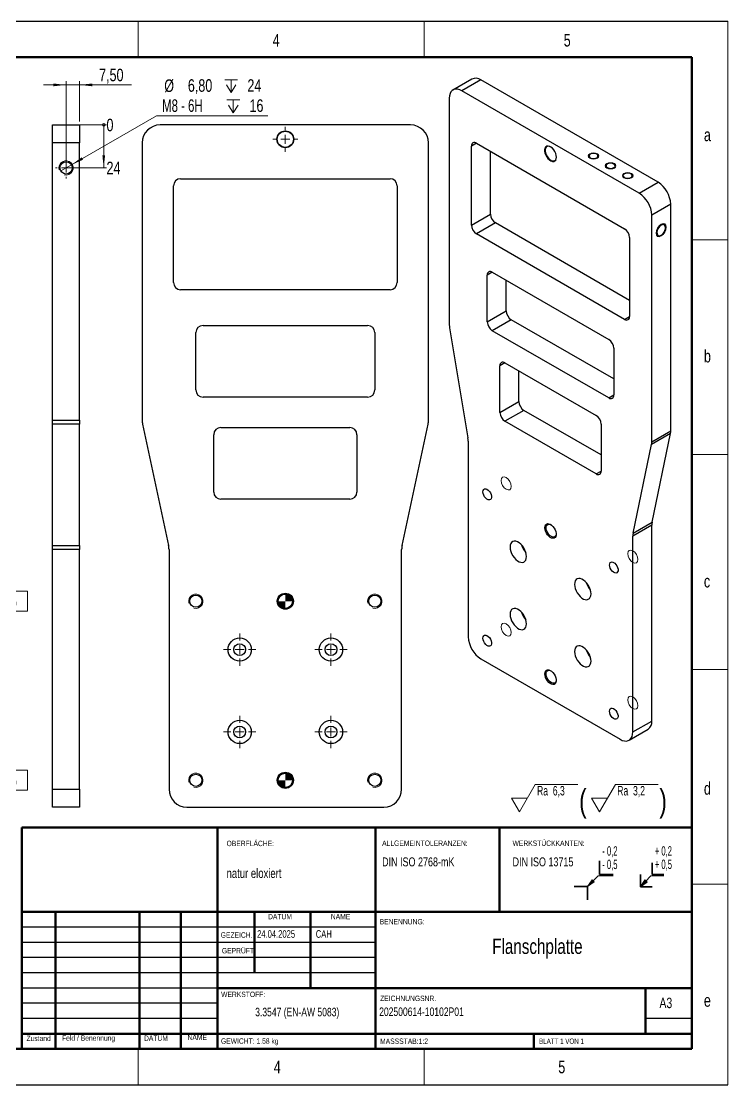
# Model space of a CAD drawing. Header units: millimetres. Extents: x 0 to 420, y 0 to 297.
# Drawn here: x 222.6 to 420, y 0 to 297 of the extents above; entities that cross this region are included whole.
import ezdxf

# ---------------------------------------------------------------- set-up
doc = ezdxf.new("R2010")
doc.units = ezdxf.units.MM
doc.header["$PDSIZE"] = -1
doc.styles.add('SLDTEXTSTYLE0', font='TXT', dxfattribs={"width": 0.605})
doc.styles.add('SLDTEXTSTYLE1', font='TXT', dxfattribs={"width": 0.678571})
doc.styles.add('SLDTEXTSTYLE2', font='TXT', dxfattribs={"width": 0.75})
doc.styles.add('SLDTEXTSTYLE3', font='TXT', dxfattribs={"width": 0.692308})
doc.dimstyles.new('SLDDIMSTYLE0', dxfattribs={"dimtxt": 3.5, "dimasz": 0.254, "dimexe": 0, "dimexo": 0.0625, "dimgap": 0.875, "dimtad": 0, "dimtih": 1, "dimtoh": 1, "dimdec": 0, "dimlfac": 2, "dimrnd": 1e-09, "dimdsep": 46, "dimtxsty": 'SLDTEXTSTYLE2', "dimblk1": 'ORIGIN', "dimblk2": 'ORIGIN', "dimsah": 1, "dimcen": 0.09, "dimadec": 0, "dimazin": 2, "dimtfac": 1, "dimtdec": 3, "dimtofl": 0, "dimtmove": 0, "dimatfit": 3, "dimldrblk": 'ORIGIN', "dimfxl": 1, "dimfrac": 2, "dimtolj": 1, "dimtzin": 12, "dimarcsym": 0})
doc.dimstyles.new('SLDDIMSTYLE1', dxfattribs={"dimtxt": 3.5, "dimasz": 3.556, "dimexe": 0, "dimexo": 0.0625, "dimgap": 0.875, "dimtad": 0, "dimtih": 1, "dimtoh": 1, "dimlfac": 2, "dimrnd": 1e-09, "dimzin": 12, "dimdsep": 46, "dimtxsty": 'SLDTEXTSTYLE2', "dimsah": 1, "dimcen": 0.09, "dimadec": 0, "dimazin": 3, "dimtfac": 1, "dimtdec": 3, "dimtofl": 0, "dimtmove": 0, "dimatfit": 3, "dimfxl": 1, "dimfrac": 2, "dimtolj": 1, "dimtzin": 12, "dimarcsym": 0})
doc.dimstyles.new('SLDDIMSTYLE2', dxfattribs={"dimtxt": 3.5, "dimasz": 3.556, "dimexe": 0, "dimexo": 0.0625, "dimgap": -0.875, "dimtad": 0, "dimtih": 1, "dimtoh": 1, "dimlfac": 2, "dimrnd": 1e-09, "dimzin": 12, "dimdsep": 46, "dimtxsty": 'SLDTEXTSTYLE2', "dimsah": 1, "dimcen": 0.09, "dimadec": 0, "dimazin": 3, "dimtfac": 1, "dimtdec": 3, "dimtofl": 0, "dimtmove": 0, "dimatfit": 3, "dimfxl": 1, "dimfrac": 2, "dimtolj": 1, "dimarcsym": 0})
doc.dimstyles.new('SLDDIMSTYLE3', dxfattribs={"dimtxt": 3.5, "dimasz": 3.556, "dimexe": 0, "dimexo": 0.0625, "dimgap": 0.875, "dimtad": 0, "dimtih": 1, "dimtoh": 1, "dimlfac": 2, "dimrnd": 1e-09, "dimzin": 4, "dimdsep": 46, "dimtxsty": 'SLDTEXTSTYLE2', "dimblk1": 'NONE', "dimsah": 1, "dimcen": 0, "dimadec": 0, "dimazin": 1, "dimtfac": 1, "dimtdec": 3, "dimtmove": 0, "dimatfit": 3, "dimldrblk": 'NONE', "dimfxl": 1, "dimfrac": 2, "dimtolj": 1, "dimtzin": 12, "dimarcsym": 0})
doc.dimstyles.new('SLDDIMSTYLE7', dxfattribs={"dimtxt": 3.5, "dimasz": 3.556, "dimexe": 0, "dimexo": 0.0625, "dimgap": 0.875, "dimtad": 1, "dimlfac": 2, "dimrnd": 1e-09, "dimzin": 12, "dimdsep": 46, "dimtxsty": 'SLDTEXTSTYLE2', "dimsah": 1, "dimcen": 0.09, "dimadec": 0, "dimazin": 3, "dimtfac": 1, "dimtdec": 3, "dimtmove": 0, "dimatfit": 0, "dimfxl": 1, "dimfrac": 2, "dimtolj": 1, "dimtzin": 12, "dimarcsym": 0})

# ---------------------------------------------------------------- blocks, each defined once
blk = doc.blocks.new('SW_NOTE_0')
at = {"color": 0, "linetype": 'Continuous', "lineweight": 0, "insert": (0, 4.51), "char_height": 3.5, "attachment_point": 1, "style": 'SLDTEXTSTYLE0'}
blk.add_mtext('+ 0,5', dxfattribs=at)
blk = doc.blocks.new('SW_NOTE_0_1')
at = {"color": 0, "linetype": 'Continuous', "lineweight": 0, "insert": (0, 4.51), "char_height": 3.5, "attachment_point": 1, "style": 'SLDTEXTSTYLE0'}
blk.add_mtext('+ 0,2', dxfattribs=at)
blk = doc.blocks.new('SW_NOTE_0_2')
at = {"color": 0, "linetype": 'Continuous', "lineweight": 0, "insert": (0, 4.51), "char_height": 3.5, "attachment_point": 1, "style": 'SLDTEXTSTYLE0'}
blk.add_mtext('- 0,2', dxfattribs=at)
blk = doc.blocks.new('SW_NOTE_0_3')
at = {"color": 0, "linetype": 'Continuous', "lineweight": 0, "insert": (0, 4.51), "char_height": 3.5, "attachment_point": 1, "style": 'SLDTEXTSTYLE0'}
blk.add_mtext('- 0,5', dxfattribs=at)
blk = doc.blocks.new('Block3')
at = {"linetype": 'Continuous'}
for points in [[(735.45, 277.8), (737.92, 279.57), (737.22, 280.27)], [(755.16, 277.71), (757.62, 279.47), (756.78, 280.26)]]:
    blk.add_hatch(color=7, dxfattribs=at).paths.add_polyline_path(points, flags=0)
at = {"color": 7, "linetype": 'Continuous', "lineweight": 35}
for p, q in [((739.95, 287.3), (739.95, 282.3)), ((759.52, 286.66), (759.52, 282.3)), ((739.95, 282.3), (744.95, 282.3)), ((755.16, 277.71), (755.16, 282.3)), ((759.52, 282.3), (763.89, 282.3)), ((730.45, 277.8), (735.45, 277.8)), ((735.45, 277.8), (735.45, 272.8)), ((759.52, 277.71), (755.16, 277.71))]:
    blk.add_line(p, q, dxfattribs=at)
at = {"color": 7, "linetype": 'Continuous', "lineweight": 18}
for p, q in [((735.45, 277.8), (739.45, 281.8)), ((739.45, 281.8), (744.95, 281.8)), ((755.16, 277.71), (759.02, 281.8)), ((759.02, 281.8), (763.89, 281.8)), ((735.45, 277.8), (737.22, 280.27)), ((735.45, 277.8), (737.92, 279.57)), ((737.22, 280.27), (737.92, 279.57)), ((755.16, 277.71), (756.78, 280.26)), ((755.16, 277.71), (757.62, 279.47)), ((756.78, 280.26), (757.62, 279.47))]:
    blk.add_line(p, q, dxfattribs=at)
at = {"color": 7, "linetype": 'Continuous', "lineweight": 0}
for p in [(737.57, 279.92), (757.2, 279.87)]:
    blk.add_point(p, dxfattribs=at)
for name, p in [('SW_NOTE_0_2', (740.95, 288.28)), ('SW_NOTE_0_1', (760.52, 288.3)), ('SW_NOTE_0_3', (740.95, 283.28)), ('SW_NOTE_0', (760.52, 283.3))]:
    blk.add_blockref(name, p, dxfattribs=at)
blk = doc.blocks.new('SW_NOTE_0_4')
at = {"color": 0, "linetype": 'Continuous', "lineweight": 0}
for p, q in [((-4.95, -3.78), (-0.49, 3.78)), ((-0.49, 3.78), (11.39, 3.78)), ((17.46, -3.78), (21.92, 3.78)), ((21.92, 3.78), (33.8, 3.78)), ((-4.95, -3.78), (-7.18, 0)), ((-2.72, 0), (-7.18, 0)), ((17.46, -3.78), (15.23, 0)), ((19.69, 0), (15.23, 0))]:
    blk.add_line(p, q, dxfattribs=at)
at = {"color": 0, "linetype": 'Continuous', "lineweight": 0, "attachment_point": 1}
for s, insert, char_height, style in [('Ra  6,3', (0, 3.41), 2.646, 'SLDTEXTSTYLE1'), ('Ra  3,2', (22.41, 3.41), 2.646, 'SLDTEXTSTYLE1'), ('(', (11.75, 2.54), 6.35, 'SLDTEXTSTYLE2'), (')', (34.15, 2.54), 6.35, 'SLDTEXTSTYLE2')]:
    blk.add_mtext(s, dxfattribs=dict(at, insert=insert, char_height=char_height, style=style))
blk = doc.blocks.new('SW_NOTE_0_5')
at = {"color": 0, "linetype": 'Continuous', "lineweight": 0, "attachment_point": 1, "style": 'SLDTEXTSTYLE2'}
for s, insert, char_height in [('ALLGEMEINTOLERANZEN:', (0, 1.93), 1.5), ('DIN ISO 2768-mK', (0, -2.78), 2.5)]:
    blk.add_mtext(s, dxfattribs=dict(at, insert=insert, char_height=char_height))
blk = doc.blocks.new('SW_NOTE_0_6')
at = {"color": 0, "linetype": 'Continuous', "lineweight": 0, "attachment_point": 1, "style": 'SLDTEXTSTYLE2'}
for s, insert, char_height in [('WERKSTÜCKKANTEN:', (0, 1.93), 1.5), ('DIN ISO 13715', (0, -2.78), 2.5)]:
    blk.add_mtext(s, dxfattribs=dict(at, insert=insert, char_height=char_height))
blk = doc.blocks.new('_D_2')
at = {"color": 7, "linetype": 'Continuous', "lineweight": 0}
for p, q in [((213.35, 262.43), (213.35, 135.04)), ((214.47, 132.26), (214.47, 137.82)), ((214.47, 137.82), (224.36, 137.82)), ((224.36, 137.82), (224.36, 132.26)), ((183.56, 135.04), (214.11, 135.04)), ((224.36, 132.26), (214.47, 132.26))]:
    blk.add_line(p, q, dxfattribs=at)
at = {"color": 7, "linetype": 'Continuous', "lineweight": 18}
blk.add_solid([(213.35, 135.04), (213.73, 138.59), (212.97, 138.59)], dxfattribs=at)
at = {"color": 7, "linetype": 'Continuous', "lineweight": 18, "insert": (215.53, 136.77), "char_height": 3.5, "attachment_point": 1, "style": 'SLDTEXTSTYLE2'}
blk.add_mtext('266', dxfattribs=at)
blk = doc.blocks.new('_D_5')
at = {"color": 7, "linetype": 'Continuous', "lineweight": 0}
for p, q in [((213.35, 98.54), (213.35, 85.04)), ((214.47, 82.26), (214.47, 87.82)), ((214.47, 87.82), (224.36, 87.82)), ((224.36, 87.82), (224.36, 82.26)), ((183.56, 85.04), (214.11, 85.04)), ((224.36, 82.26), (214.47, 82.26))]:
    blk.add_line(p, q, dxfattribs=at)
at = {"color": 7, "linetype": 'Continuous', "lineweight": 18}
blk.add_solid([(213.35, 85.04), (213.73, 88.59), (212.97, 88.59)], dxfattribs=at)
at = {"color": 7, "linetype": 'Continuous', "lineweight": 18, "insert": (215.53, 86.77), "char_height": 3.5, "attachment_point": 1, "style": 'SLDTEXTSTYLE2'}
blk.add_mtext('366', dxfattribs=at)
blk = doc.blocks.new('_Origin')
at = {"color": 0, "linetype": 'ByBlock', "lineweight": -2}
blk.add_line((0, 0), (-1, 0), dxfattribs=at)
blk.add_circle((0, 0), 0.5, dxfattribs=at)
blk = doc.blocks.new('_D_30')
at = {"color": 7, "linetype": 'Continuous', "lineweight": 0}
blk.add_line((237.36, 268.04), (246.4, 268.04), dxfattribs=at)
at = {"color": 7, "linetype": 'Continuous', "lineweight": 18, "xscale": 0.762, "yscale": 0.762}
blk.add_blockref('_Origin', (245.63, 268.04), dxfattribs=at)
at = {"color": 7, "linetype": 'Continuous', "lineweight": 18, "insert": (246.4, 269.77), "char_height": 3.5, "attachment_point": 1, "style": 'SLDTEXTSTYLE2'}
blk.add_mtext('0', dxfattribs=at)
blk = doc.blocks.new('_D_31')
at = {"color": 7, "linetype": 'Continuous', "lineweight": 0}
for p, q in [((245.63, 268.04), (245.63, 256.04)), ((236.11, 256.04), (246.4, 256.04))]:
    blk.add_line(p, q, dxfattribs=at)
at = {"color": 7, "linetype": 'Continuous', "lineweight": 18}
blk.add_solid([(245.63, 256.04), (246.01, 259.59), (245.25, 259.59)], dxfattribs=at)
at = {"color": 7, "linetype": 'Continuous', "lineweight": 18, "insert": (246.4, 257.77), "char_height": 3.5, "attachment_point": 1, "style": 'SLDTEXTSTYLE2'}
blk.add_mtext('24', dxfattribs=at)
blk = doc.blocks.new('_D_32')
at = {"color": 7, "linetype": 'Continuous', "lineweight": 0}
for p, q in [((235.11, 279.23), (228.76, 279.23)), ((235.11, 257.04), (235.11, 280.23)), ((235.11, 279.23), (238.86, 279.23)), ((238.86, 269.04), (238.86, 280.23)), ((238.86, 279.23), (253.38, 279.23))]:
    blk.add_line(p, q, dxfattribs=at)
at = {"color": 7, "linetype": 'Continuous', "lineweight": 18}
for points in [[(235.11, 279.23), (231.55, 279.61), (231.55, 278.84)], [(238.86, 279.23), (242.41, 278.84), (242.41, 279.61)]]:
    blk.add_solid(points, dxfattribs=at)
at = {"color": 7, "linetype": 'Continuous', "lineweight": 18, "insert": (244.33, 283.74), "char_height": 3.5, "attachment_point": 1, "style": 'SLDTEXTSTYLE2'}
blk.add_mtext('7,50', dxfattribs=at)
blk = doc.blocks.new('SW_SYMBOL_HOLE_DEPTH')
at = {"color": 0, "linetype": 'Continuous', "lineweight": 18}
for p, q in [((0, 875), (800, 875)), ((400, 875), (400, 75)), ((100, 555), (400, 75)), ((700, 555), (400, 75))]:
    blk.add_line(p, q, dxfattribs=at)
blk = doc.blocks.new('_D_33')
at = {"color": 7, "linetype": 'Continuous', "lineweight": 0}
for p, q in [((236.58, 256.89), (260.37, 270.62)), ((260.37, 270.62), (291.5, 270.62)), ((233.63, 255.19), (236.58, 256.89))]:
    blk.add_line(p, q, dxfattribs=at)
at = {"color": 7, "linetype": 'Continuous', "lineweight": 18}
blk.add_solid([(236.58, 256.89), (239.85, 258.34), (239.47, 259)], dxfattribs=at)
at = {"color": 7, "linetype": 'Continuous', "lineweight": 18, "xscale": 0.0044707031, "yscale": 0.0044707031, "zscale": 0.0044707031}
for p in [(279.45, 276.72), (280.04, 271.11)]:
    blk.add_blockref('SW_SYMBOL_HOLE_DEPTH', p, dxfattribs=at)
at = {"color": 7, "linetype": 'Continuous', "lineweight": 18, "char_height": 3.5, "attachment_point": 1}
for s, insert, style in [('%%c', (262.54, 280.75), 'SLDTEXTSTYLE2'), ('6,80', (269.13, 280.8), 'SLDTEXTSTYLE2'), ('24', (285.77, 280.8), 'SLDTEXTSTYLE2'), ('M8 - 6H', (261.96, 275.19), 'SLDTEXTSTYLE1'), ('16', (286.35, 275.19), 'SLDTEXTSTYLE2')]:
    blk.add_mtext(s, dxfattribs=dict(at, insert=insert, style=style))
blk = doc.blocks.new('_None')
blk = doc.blocks.new('SW_CENTERMARKSYMBOL_6')
at = {"color": 0, "linetype": 'Continuous', "lineweight": 18}
for p, q in [((-2.5, 0), (-2.95, 0)), ((0, 0), (-1.25, 0)), ((0, 2.5), (0, 2.95)), ((0, 0), (0, 1.25)), ((0, 0), (0, -1.25)), ((0, 0), (1.25, 0)), ((2.5, 0), (2.95, 0)), ((0, -2.5), (0, -2.95))]:
    blk.add_line(p, q, dxfattribs=at)
blk = doc.blocks.new('SW_CENTERMARKSYMBOL_7')
at = {"color": 0, "linetype": 'Continuous', "lineweight": 18}
for p, q in [((0, 2.5), (0, 4.5)), ((-2.5, 0), (-4.5, 0)), ((0, 0), (-1.25, 0)), ((0, 0), (0, 1.25)), ((0, 0), (0, -1.25)), ((0, 0), (1.25, 0)), ((2.5, 0), (4.5, 0)), ((0, -2.5), (0, -4.5))]:
    blk.add_line(p, q, dxfattribs=at)
blk = doc.blocks.new('SW_CENTERMARKSYMBOL_8')
at = {"color": 0, "linetype": 'Continuous', "lineweight": 18}
for p, q in [((0, 2.5), (0, 4.5)), ((-2.5, 0), (-4.5, 0)), ((0, 0), (-1.25, 0)), ((0, 0), (0, 1.25)), ((0, 0), (0, -1.25)), ((0, 0), (1.25, 0)), ((2.5, 0), (4.5, 0)), ((0, -2.5), (0, -4.5))]:
    blk.add_line(p, q, dxfattribs=at)
blk = doc.blocks.new('SW_CENTERMARKSYMBOL_9')
at = {"color": 0, "linetype": 'Continuous', "lineweight": 18}
for p, q in [((0, 2.5), (0, 4.5)), ((-2.5, 0), (-4.5, 0)), ((0, 0), (-1.25, 0)), ((0, 0), (0, 1.25)), ((0, 0), (0, -1.25)), ((0, 0), (1.25, 0)), ((2.5, 0), (4.5, 0)), ((0, -2.5), (0, -4.5))]:
    blk.add_line(p, q, dxfattribs=at)
blk = doc.blocks.new('SW_CENTERMARKSYMBOL_10')
at = {"color": 0, "linetype": 'Continuous', "lineweight": 18}
for p, q in [((0, 2.5), (0, 4.5)), ((-2.5, 0), (-4.5, 0)), ((0, 0), (-1.25, 0)), ((0, 0), (0, 1.25)), ((0, 0), (0, -1.25)), ((0, 0), (1.25, 0)), ((2.5, 0), (4.5, 0)), ((0, -2.5), (0, -4.5))]:
    blk.add_line(p, q, dxfattribs=at)
blk = doc.blocks.new('SW_CENTERMARKSYMBOL_11')
at = {"color": 0, "linetype": 'Continuous', "lineweight": 18}
for p, q in [((0, 2.5), (0, 3.5)), ((-2.5, 0), (-3.5, 0)), ((0, 0), (-1.25, 0)), ((0, 0), (0, 1.25)), ((0, 0), (0, -1.25)), ((0, 0), (1.25, 0)), ((2.5, 0), (3.5, 0)), ((0, -2.5), (0, -3.5))]:
    blk.add_line(p, q, dxfattribs=at)
blk = doc.blocks.new('SW_DOWELSYMBOL_0')
at = {"linetype": 'Continuous', "lineweight": 0}
h = blk.add_hatch(color=0, dxfattribs=at)
edge = h.paths.add_edge_path(flags=0)
edge.add_arc((0, 0), 2.25, 180, 270)
edge.add_line((0, -2.25), (0, 0))
edge.add_line((0, 0), (-2.25, 0))
h = blk.add_hatch(color=0, dxfattribs=at)
edge = h.paths.add_edge_path(flags=0)
edge.add_arc((0, 0), 2.25, 0, 90)
edge.add_line((0, 2.25), (0, 0))
edge.add_line((0, 0), (2.25, 0))
at = {"color": 0, "linetype": 'Continuous', "lineweight": 0}
blk.add_circle((0, 0), 2.25, dxfattribs=at)
blk = doc.blocks.new('SW_DOWELSYMBOL_1')
at = {"linetype": 'Continuous', "lineweight": 0}
h = blk.add_hatch(color=0, dxfattribs=at)
edge = h.paths.add_edge_path(flags=0)
edge.add_arc((0, 0), 2.25, 180, 270)
edge.add_line((0, -2.25), (0, 0))
edge.add_line((0, 0), (-2.25, 0))
h = blk.add_hatch(color=0, dxfattribs=at)
edge = h.paths.add_edge_path(flags=0)
edge.add_arc((0, 0), 2.25, 0, 90)
edge.add_line((0, 2.25), (0, 0))
edge.add_line((0, 0), (2.25, 0))
at = {"color": 0, "linetype": 'Continuous', "lineweight": 0}
blk.add_circle((0, 0), 2.25, dxfattribs=at)

msp = doc.modelspace()

# ---------------------------------------------------------------- linework, layer by layer
at = {"color": 7, "linetype": 'Continuous', "lineweight": 25}
for p, q in [((0.00397863, 296.99170567), (419.97522139, 296.99170567)), ((348.51483689, 280.85437564), (343.21153603, 277.79284522)), ((351.01463372, 280.60683539), (345.71133287, 277.54530497)), ((400.51210841, 252.03255148), (351.01463372, 280.60683539)), ((395.20880755, 248.97102106), (345.71133287, 277.54530497)), ((342.17579896, 275.50362119), (342.17579896, 212.24596098)), ((231.35589071, 268.03778786), (238.85589071, 268.03778786)), ((231.35589071, 263.03778786), (231.35589071, 268.03778786)), ((238.85589071, 268.03778786), (238.85589071, 263.03778786)), ((331.3665033, 268.03778786), (261.3665033, 268.03778786)), ((238.85589071, 263.03778786), (231.35589071, 263.03778786)), ((231.35589071, 185.56748963), (231.35589071, 263.03778786)), ((238.85589071, 185.56748963), (238.85589071, 263.03778786)), ((256.3665033, 263.03778786), (256.3665033, 185.56748963)), ((336.3665033, 185.56748963), (336.3665033, 263.03778786)), ((348.3629833, 240.08674404), (348.3629833, 262.13334596)), ((349.77719686, 262.95001947), (391.14294356, 239.0700822)), ((353.66628415, 243.14827446), (353.66628415, 260.70489716)), ((267.1165033, 253.03778786), (325.6165033, 253.03778786)), ((265.1165033, 224.03778786), (265.1165033, 251.03778786)), ((327.6165033, 251.03778786), (327.6165033, 224.03778786)), ((395.20880755, 248.97102106), (400.51210841, 252.03255148)), ((404.04764231, 245.90882714), (398.74434145, 242.84729672)), ((404.04764231, 182.65116693), (404.04764231, 245.90882714)), ((348.3629833, 240.08674404), (353.66628415, 243.14827446)), ((355.08049772, 240.69878472), (349.77719686, 237.6372543)), ((392.55715712, 219.06396976), (355.08049772, 240.69878472)), ((398.74434145, 179.58963651), (398.74434145, 242.84729672)), ((391.14294356, 213.75731703), (349.77719686, 237.6372543)), ((392.55715712, 236.62059246), (392.55715712, 214.57399054)), ((352.78240068, 213.03924433), (352.78240068, 226.10389732)), ((354.19661424, 226.92057083), (386.72352617, 208.14318426)), ((358.08570154, 216.10077475), (358.08570154, 224.67544853)), ((325.6165033, 222.03778786), (267.1165033, 222.03778786)), ((352.78240068, 213.03924433), (358.08570154, 216.10077475)), ((273.3665033, 212.03778786), (319.3665033, 212.03778786)), ((342.25427928, 211.34520999), (347.4006195, 180.6412069)), ((359.4999151, 213.65128502), (354.19661424, 210.5897546)), ((388.13773974, 197.11902075), (359.4999151, 213.65128502)), ((271.3665033, 194.03778786), (271.3665033, 210.03778786)), ((321.3665033, 210.03778786), (321.3665033, 194.03778786)), ((386.72352617, 191.81236802), (354.19661424, 210.5897546)), ((388.13773974, 205.69369453), (388.13773974, 192.62904154)), ((356.31793458, 187.72681091), (356.31793458, 200.7914639)), ((357.73214815, 201.60813742), (383.18799227, 186.9127914)), ((361.62123544, 190.78834133), (361.62123544, 199.36301511)), ((319.3665033, 192.03778786), (273.3665033, 192.03778786)), ((356.31793458, 187.72681091), (361.62123544, 190.78834133)), ((363.035449, 188.3388516), (357.73214815, 185.27732118)), ((384.60220583, 175.88862789), (363.035449, 188.3388516)), ((231.35589071, 185.56748963), (238.85589071, 185.56748963)), ((231.35589071, 184.51984419), (231.35589071, 185.56748963)), ((238.85589071, 184.51984419), (231.35589071, 184.51984419)), ((231.35589071, 150.55573153), (231.35589071, 184.51984419)), ((238.85589071, 185.56748963), (238.85589071, 184.51984419)), ((238.85589071, 150.55573153), (238.85589071, 184.51984419)), ((256.47749123, 184.51984419), (263.75551537, 150.55573153)), ((328.97749123, 150.55573153), (336.25551537, 184.51984419)), ((383.18799227, 170.58197517), (357.73214815, 185.27732118)), ((384.60220583, 184.46330167), (384.60220583, 171.39864868)), ((276.3665033, 165.53778786), (276.3665033, 181.53778786)), ((278.3665033, 183.53778786), (314.3665033, 183.53778786)), ((316.3665033, 181.53778786), (316.3665033, 165.53778786)), ((403.969162, 181.84102739), (398.66586114, 178.77949697)), ((398.74434145, 179.58963651), (404.04764231, 182.65116693)), ((398.82282177, 157.07886224), (403.969162, 181.84102739)), ((347.47909982, 179.74045591), (347.47909982, 125.05647423)), ((393.51952091, 154.01733182), (398.66586114, 178.77949697)), ((314.3665033, 163.53778786), (278.3665033, 163.53778786)), ((398.74434145, 156.2687227), (393.4410406, 153.20719228)), ((393.51952091, 154.01733182), (398.82282177, 157.07886224)), ((398.74434145, 101.58474101), (398.74434145, 156.2687227)), ((393.4410406, 98.52321059), (393.4410406, 153.20719228)), ((231.35589071, 150.55573153), (238.85589071, 150.55573153)), ((231.35589071, 149.50808609), (231.35589071, 150.55573153)), ((238.85589071, 149.50808609), (231.35589071, 149.50808609)), ((231.35589071, 82.53778786), (231.35589071, 149.50808609)), ((238.85589071, 150.55573153), (238.85589071, 149.50808609)), ((238.85589071, 82.53778786), (238.85589071, 149.50808609)), ((263.8665033, 149.50808609), (263.8665033, 82.53778786)), ((328.8665033, 82.53778786), (328.8665033, 149.50808609)), ((351.01463372, 118.93274989), (389.90550669, 96.48152681)), ((393.4410406, 98.52321059), (398.74434145, 101.58474101)), ((392.40530352, 96.23398656), (397.70860438, 99.29551698)), ((231.35589071, 82.53778786), (238.85589071, 82.53778786)), ((231.35589071, 77.53778786), (231.35589071, 82.53778786)), ((238.85589071, 82.53778786), (238.85589071, 77.53778786)), ((238.85589071, 77.53778786), (231.35589071, 77.53778786)), ((268.8665033, 77.53778786), (323.8665033, 77.53778786)), ((321.57522139, 44.02368005), (222.77522139, 44.02368005)), ((321.57522139, 39.77368005), (222.77522139, 39.77368005)), ((321.57522139, 35.52368005), (222.77522139, 35.52368005)), ((321.57522139, 31.27368005), (222.77522139, 31.27368005)), ((277.37522139, 27.02368005), (222.77522139, 27.02368005)), ((277.37522139, 22.77360805), (222.77522139, 22.77360805)), ((277.37522139, 18.52368005), (222.77522139, 18.52368005)), ((409.97522139, 18.52368005), (396.97522139, 18.52368005)), ((0.00397863, 0.02368005), (419.97522139, 0.02368005))]:
    msp.add_line(p, q, dxfattribs=at)
at = {"color": 7, "linetype": 'Continuous', "lineweight": 18}
for p, q in [((255.22391093, 296.99170567), (255.22391093, 286.99170567)), ((335.18573526, 296.99170567), (335.18573526, 286.99170567)), ((419.97522139, 0.02368005), (419.97522139, 296.99170567)), ((409.97522139, 235.99170567), (419.97522139, 235.99170567)), ((409.97522139, 175.99170567), (419.97522139, 175.99170567)), ((409.97522139, 115.99170567), (419.97522139, 115.99170567)), ((409.97522139, 55.99170567), (419.97522139, 55.99170567)), ((255.22391093, 10.02368005), (255.22391093, 0.02368005)), ((335.18573526, 10.02368005), (335.18573526, 0.02368005))]:
    msp.add_line(p, q, dxfattribs=at)
at = {"color": 7, "linetype": 'Continuous', "lineweight": 50}
for p, q in [((25.00397863, 286.99170567), (409.97522139, 286.99170567)), ((409.97522139, 10.02368005), (409.97522139, 286.99170567)), ((222.77522139, 71.89799877), (409.97522139, 71.89799877)), ((222.77522139, 71.89799877), (222.77522139, 10.02368005)), ((277.37522139, 10.02368005), (277.37522139, 71.89799877)), ((321.57522139, 71.89799877), (321.57522139, 10.02368005)), ((356.1667788, 71.89799877), (356.1667788, 48.27368005)), ((409.97522139, 71.89799877), (409.97522139, 10.02368005)), ((409.97522139, 48.27368005), (222.77522139, 48.27368005)), ((232.17669825, 48.27368005), (232.17669825, 10.02368005)), ((255.66793338, 48.27368005), (255.66793338, 10.02368005)), ((267.17414756, 48.27368005), (267.17414756, 10.02368005)), ((287.77522139, 31.27368005), (287.77522139, 48.27368005)), ((303.37522139, 48.27368005), (303.37522139, 27.02368005)), ((277.37522139, 27.02368005), (409.97522139, 27.02368005)), ((396.97522139, 14.27368005), (396.97522139, 27.02368005)), ((222.77522139, 14.27368005), (409.97522139, 14.27368005)), ((365.77522139, 10.02368005), (365.77522139, 14.27368005)), ((25.00397863, 10.02368005), (409.97522139, 10.02368005))]:
    msp.add_line(p, q, dxfattribs=at)
at = {"color": 8, "linetype": 'Continuous', "lineweight": 25}
for p, q in [((349.77742673, 262.94988677), (348.3629833, 262.13334596)), ((354.19684411, 226.92043813), (352.78240068, 226.10389732)), ((391.14294356, 213.75731703), (392.5571571, 214.57372513)), ((357.73237801, 201.60800472), (356.31793458, 200.7914639)), ((386.72352617, 191.81236802), (388.13773972, 192.62877613)), ((383.18799227, 170.58197517), (384.60220581, 171.39838327))]:
    msp.add_line(p, q, dxfattribs=at)
at = {"color": 7, "linetype": 'Continuous', "lineweight": 25, "flags": 128}
for points in [[(345.71133287, 277.54530497), (345.09739385, 277.83769897), (344.50210905, 277.99715784), (343.94356591, 278.01883648), (343.43873548, 277.90207622), (343.00295676, 277.65042474), (342.64947069, 277.27152835), (342.38901774, 276.77689963), (342.22951166, 276.18156763), (342.17579896, 275.50362119)], [(372.12177114, 259.03272023), (372.06956575, 259.54006155), (371.91622984, 260.07579981), (371.67139806, 260.60627261), (371.35045409, 261.09814838), (370.97356404, 261.52052077), (370.56440927, 261.84685056), (370.1486985, 262.05663325), (369.75255236, 262.13668743), (369.40086217, 262.081983), (369.11572591, 261.89595723), (368.91505975, 261.59029881), (368.81147228, 261.18421339), (368.81147228, 260.7032168), (368.91505975, 260.17753182), (369.11572591, 259.64018919), (369.40086217, 259.12495211), (369.75255236, 258.66419482), (370.1486985, 258.2868684), (370.56440927, 258.01668165), (370.97356404, 257.87061141), (371.35045409, 257.8578358), (371.67139806, 257.97915756), (371.91622984, 258.22695359), (372.06956575, 258.58565398), (372.12177114, 259.03272023)], [(370.49607414, 261.88963558), (370.23265904, 262.00959692), (369.85337018, 262.08624453), (369.51664553, 262.03386795), (369.24364273, 261.85575817), (369.05151555, 261.56310649), (368.95233606, 261.1743013), (368.95233606, 260.71377265), (369.05151555, 260.21045725), (369.24364273, 259.69598026), (369.51664553, 259.20266816), (369.85337018, 258.76151756), (370.23265904, 258.40024758), (370.63067999, 258.14155815), (371.02242391, 258.00170366), (371.3832761, 257.98947169), (371.69056287, 258.10563082), (371.92497628, 258.34288235), (372.07178726, 258.68631888), (372.12138688, 259.07420628)], [(381.59700201, 259.89047955), (381.34800075, 259.68518989), (381.23564211, 259.44311691), (381.2734782, 259.19345816), (381.45694543, 258.9663262), (381.76391494, 258.78911647), (382.15736168, 258.68320309), (382.58983017, 258.66136079), (383.00915831, 258.72622405), (383.36476896, 258.86996941), (383.61377022, 259.07525907), (383.72612886, 259.31733206), (383.68829277, 259.5669908), (383.50482554, 259.79412277), (383.19785603, 259.97133249), (382.80440929, 260.07724587), (382.37194081, 260.09908818), (381.95261266, 260.03422492), (381.59700201, 259.89047955)], [(386.36997278, 257.13510218), (386.12097153, 256.92981252), (386.00861289, 256.68773953), (386.04644898, 256.43808079), (386.22991621, 256.21094882), (386.53688571, 256.03373909), (386.93033245, 255.92782572), (387.36280094, 255.90598341), (387.78212909, 255.97084667), (388.13773974, 256.11459204), (388.38674099, 256.31988169), (388.49909963, 256.56195468), (388.46126354, 256.81161342), (388.27779632, 257.03874539), (387.97082681, 257.21595512), (387.57738007, 257.32186849), (387.14491158, 257.3437108), (386.72558343, 257.27884754), (386.36997278, 257.13510218)], [(391.14294356, 254.3797248), (390.8939423, 254.17443514), (390.78158366, 253.93236215), (390.81941975, 253.68270341), (391.00288698, 253.45557144), (391.30985649, 253.27836172), (391.70330323, 253.17244834), (392.13577171, 253.15060603), (392.55509986, 253.21546929), (392.91071051, 253.35921466), (393.15971177, 253.56450432), (393.27207041, 253.8065773), (393.23423432, 254.05623605), (393.05076709, 254.28336801), (392.74379758, 254.46057774), (392.35035084, 254.56649112), (391.91788236, 254.58833343), (391.49855421, 254.52347016), (391.14294356, 254.3797248)], [(401.39599188, 240.05039562), (401.04167213, 239.78418094), (400.71883525, 239.41828009), (400.4561667, 238.98520499), (400.27700575, 238.52343625), (400.19727162, 238.07400406), (400.22404905, 237.67684243), (400.35495874, 237.36724091), (400.5783688, 237.17270898), (400.87442826, 237.11053162), (401.21683093, 237.18623359), (401.57515284, 237.39308843), (401.91755551, 237.71271617), (402.21361497, 238.11671649), (402.43702502, 238.56919219), (402.56793472, 239.02993882), (402.59471215, 239.45801701), (402.51497802, 239.81539015), (402.33581707, 240.07030405), (402.07314852, 240.2001085), (401.75031163, 240.19326981), (401.39599188, 240.05039562)], [(351.58031915, 165.55728333), (351.63372426, 165.93560858), (351.78919431, 166.21865775), (352.0329151, 166.38128068), (352.34323098, 166.40902759), (352.69256901, 166.29943306), (353.04988898, 166.06223505), (353.38344144, 165.71850963), (353.66358879, 165.29879832), (353.86543871, 164.84039431), (353.97105595, 164.38402881), (353.97105595, 163.97025189), (353.86543871, 163.63582946), (353.66358879, 163.4104764), (353.38344144, 163.31421634), (353.04988898, 163.35560239), (352.69256901, 163.53095723), (352.34323098, 163.82469981), (352.0329151, 164.21072981), (351.78919431, 164.65474677), (351.63372426, 165.11729784), (351.58031915, 165.55728333)], [(368.86907995, 155.57669416), (368.91906383, 156.00473632), (369.06587482, 156.34817286), (369.30028822, 156.58542438), (369.607575, 156.70158351), (369.96842718, 156.68935155), (370.3601711, 156.54949706), (370.75819205, 156.29080762), (371.13748091, 155.92953764), (371.47420556, 155.48838705), (371.74720836, 154.99507495), (371.93933554, 154.48059796), (372.03851503, 153.97728256), (372.03851503, 153.51675391), (371.93933554, 153.12794871), (371.74720836, 152.83529704), (371.47420556, 152.65718726), (371.13748091, 152.60481067), (370.75819205, 152.68145829), (370.3601711, 152.88231406), (369.96842718, 153.19475748), (369.607575, 153.59915657), (369.30028822, 154.07010146), (369.06587482, 154.57800094), (368.91906383, 155.09094183), (368.86907995, 155.57669416)], [(369.22263334, 155.57669416), (369.27507622, 155.98701968), (369.42851539, 156.30636398), (369.67157099, 156.51104275), (369.98621669, 156.58587591), (370.34911665, 156.52531342), (370.55130611, 156.43975918)], [(372.04845714, 153.84633651), (372.0378884, 153.72911075), (371.93397956, 153.3608458), (371.73386833, 153.09637093), (371.45239604, 152.95530103), (371.11043819, 152.94809862), (370.73335625, 153.07529785), (370.34911665, 153.32746495), (369.98621669, 153.68589784), (369.67157099, 154.12401319), (369.42851539, 154.60931798), (369.27507622, 155.10581938), (369.22263334, 155.57669416)], [(363.74255579, 147.5128726), (363.69233685, 148.09361061), (363.54387486, 148.70694914), (363.30365831, 149.32608233), (362.98218581, 149.9239511), (362.59350727, 150.47442573), (362.15460979, 150.95344781), (361.6846753, 151.3400818), (361.2042422, 151.61742993), (360.73430771, 151.77337075), (360.29541023, 151.80108891), (359.90673168, 151.69937298), (359.58525919, 151.47266845), (359.34504264, 151.13088338), (359.19658064, 150.68895543), (359.14636171, 150.16619897), (359.19658064, 149.58546096), (359.34504264, 148.97212244), (359.58525919, 148.35298924), (359.90673168, 147.75512047), (360.29541023, 147.20464585), (360.73430771, 146.72562376), (361.2042422, 146.33898977), (361.6846753, 146.06164165), (362.15460979, 145.90570082), (362.59350727, 145.87798266), (362.98218581, 145.97969859), (363.30365831, 146.20640312), (363.54387486, 146.54818819), (363.69233685, 146.99011614), (363.74255579, 147.5128726)], [(386.93565821, 145.14708053), (386.98906332, 145.52540579), (387.14453337, 145.80845496), (387.38825416, 145.97107788), (387.69857004, 145.9988248), (388.04790807, 145.88923027), (388.40522804, 145.65203225), (388.7387805, 145.30830683), (389.01892785, 144.88859552), (389.22077777, 144.43019151), (389.32639501, 143.97382601), (389.32639501, 143.5600491), (389.22077777, 143.22562666), (389.01892785, 143.00027361), (388.7387805, 142.90401354), (388.40522804, 142.94539959), (388.04790807, 143.12075443), (387.69857004, 143.41449701), (387.38825416, 143.80052701), (387.14453337, 144.24454398), (386.98906332, 144.70709505), (386.93565821, 145.14708053)], [(381.77377871, 137.10366918), (381.72355977, 137.68440719), (381.57509778, 138.29774571), (381.33488123, 138.9168789), (381.01340873, 139.51474768), (380.62473019, 140.0652223), (380.18583271, 140.54424439), (379.71589822, 140.93087837), (379.23546512, 141.2082265), (378.76553063, 141.36416732), (378.32663315, 141.39188548), (377.9379546, 141.29016956), (377.61648211, 141.06346502), (377.37626556, 140.72167996), (377.22780356, 140.27975201), (377.17758463, 139.75699554), (377.22780356, 139.17625753), (377.37626556, 138.56291901), (377.61648211, 137.94378582), (377.9379546, 137.34591704), (378.32663315, 136.79544242), (378.76553063, 136.31642033), (379.23546512, 135.92978635), (379.71589822, 135.65243822), (380.18583271, 135.4964974), (380.62473019, 135.46877924), (381.01340873, 135.57049516), (381.33488123, 135.7971997), (381.57509778, 136.13898476), (381.72355977, 136.58091271), (381.77377871, 137.10366918)], [(363.74255579, 128.73243393), (363.69233685, 129.31317194), (363.54387486, 129.92651046), (363.30365831, 130.54564366), (362.98218581, 131.14351243), (362.59350727, 131.69398705), (362.15460979, 132.17300914), (361.6846753, 132.55964313), (361.2042422, 132.83699125), (360.73430771, 132.99293208), (360.29541023, 133.02065023), (359.90673168, 132.91893431), (359.58525919, 132.69222977), (359.34504264, 132.35044471), (359.19658064, 131.90851676), (359.14636171, 131.38576029), (359.19658064, 130.80502228), (359.34504264, 130.19168376), (359.58525919, 129.57255057), (359.90673168, 128.97468179), (360.29541023, 128.42420717), (360.73430771, 127.94518509), (361.2042422, 127.5585511), (361.6846753, 127.28120297), (362.15460979, 127.12526215), (362.59350727, 127.09754399), (362.98218581, 127.19925992), (363.30365831, 127.42596445), (363.54387486, 127.76774952), (363.69233685, 128.20967747), (363.74255579, 128.73243393)], [(351.58031915, 124.73024273), (351.63372426, 125.10856799), (351.78919431, 125.39161716), (352.0329151, 125.55424008), (352.34323098, 125.581987), (352.69256901, 125.47239247), (353.04988898, 125.23519445), (353.38344144, 124.89146904), (353.66358879, 124.47175773), (353.86543871, 124.01335372), (353.97105595, 123.55698821), (353.97105595, 123.1432113), (353.86543871, 122.80878886), (353.66358879, 122.58343581), (353.38344144, 122.48717574), (353.04988898, 122.5285618), (352.69256901, 122.70391664), (352.34323098, 122.99765921), (352.0329151, 123.38368922), (351.78919431, 123.82770618), (351.63372426, 124.29025725), (351.58031915, 124.73024273)], [(381.77377871, 118.3232305), (381.72355977, 118.90396852), (381.57509778, 119.51730704), (381.33488123, 120.13644023), (381.01340873, 120.734309), (380.62473019, 121.28478363), (380.18583271, 121.76380571), (379.71589822, 122.1504397), (379.23546512, 122.42778783), (378.76553063, 122.58372865), (378.32663315, 122.61144681), (377.9379546, 122.50973088), (377.61648211, 122.28302635), (377.37626556, 121.94124128), (377.22780356, 121.49931333), (377.17758463, 120.97655687), (377.22780356, 120.39581886), (377.37626556, 119.78248034), (377.61648211, 119.16334714), (377.9379546, 118.56547837), (378.32663315, 118.01500375), (378.76553063, 117.53598166), (379.23546512, 117.14934767), (379.71589822, 116.87199955), (380.18583271, 116.71605872), (380.62473019, 116.68834056), (381.01340873, 116.79005649), (381.33488123, 117.01676102), (381.57509778, 117.35854609), (381.72355977, 117.80047404), (381.77377871, 118.3232305)], [(368.86907995, 114.74965356), (368.91906383, 115.17769573), (369.06587482, 115.52113226), (369.30028822, 115.75838379), (369.607575, 115.87454292), (369.96842718, 115.86231095), (370.3601711, 115.72245646), (370.75819205, 115.46376703), (371.13748091, 115.10249705), (371.47420556, 114.66134645), (371.74720836, 114.16803435), (371.93933554, 113.65355736), (372.03851503, 113.15024196), (372.03851503, 112.68971331), (371.93933554, 112.30090812), (371.74720836, 112.00825644), (371.47420556, 111.83014666), (371.13748091, 111.77777008), (370.75819205, 111.85441769), (370.3601711, 112.05527347), (369.96842718, 112.36771688), (369.607575, 112.77211598), (369.30028822, 113.24306087), (369.06587482, 113.75096035), (368.91906383, 114.26390124), (368.86907995, 114.74965356)], [(369.22263334, 114.74965356), (369.27507622, 115.15997909), (369.42851539, 115.47932339), (369.67157099, 115.68400216), (369.98621669, 115.75883532), (370.34911665, 115.69827282), (370.55130614, 115.61271857)], [(372.04845714, 113.01929595), (372.0378884, 112.90207016), (371.93397956, 112.53380521), (371.73386833, 112.26933034), (371.45239604, 112.12826044), (371.11043819, 112.12105802), (370.73335625, 112.24825726), (370.34911665, 112.50042436), (369.98621669, 112.85885725), (369.67157099, 113.29697259), (369.42851539, 113.78227738), (369.27507622, 114.27877879), (369.22263334, 114.74965356)], [(386.93565821, 104.32003994), (386.98906332, 104.69836519), (387.14453337, 104.98141436), (387.38825416, 105.14403729), (387.69857004, 105.1717842), (388.04790807, 105.06218967), (388.40522804, 104.82499166), (388.7387805, 104.48126624), (389.01892785, 104.06155493), (389.22077777, 103.60315092), (389.32639501, 103.14678542), (389.32639501, 102.7330085), (389.22077777, 102.39858607), (389.01892785, 102.17323301), (388.7387805, 102.07697295), (388.40522804, 102.118359), (388.04790807, 102.29371384), (387.69857004, 102.58745642), (387.38825416, 102.97348642), (387.14453337, 103.41750338), (386.98906332, 103.88005445), (386.93565821, 104.32003994)], [(389.90550669, 96.48152681), (390.51944571, 96.18913281), (391.1147305, 96.02967395), (391.67327364, 96.0079953), (392.17810408, 96.12475557), (392.61388279, 96.37640704), (392.96736887, 96.75530343), (393.22782181, 97.24993215), (393.38732789, 97.84526416), (393.4410406, 98.52321059)]]:
    msp.add_lwpolyline(points, dxfattribs=at)
at = {"color": 7, "linetype": 'Continuous', "lineweight": 18, "flags": 128}
for points in [[(381.42022532, 259.99253057), (381.90686034, 260.18024093), (382.48088549, 260.24615605), (383.05491064, 260.18024093), (383.54154566, 259.99253057), (383.86670479, 259.71160215), (383.98088549, 259.38022448), (383.86670479, 259.04884682), (383.54154566, 258.7679184), (383.05491064, 258.58020803), (382.48088549, 258.51429291), (381.90686034, 258.58020803), (381.42022532, 258.7679184), (381.09506619, 259.04884682), (380.98088549, 259.38022448), (381.09506619, 259.71160215), (381.42022532, 259.99253057)], [(386.19319609, 257.23715319), (386.67983111, 257.42486356), (387.25385626, 257.49077867), (387.82788141, 257.42486356), (388.31451643, 257.23715319), (388.63967556, 256.95622477), (388.75385626, 256.62484711), (388.63967556, 256.29346944), (388.31451643, 256.01254102), (387.82788141, 255.82483065), (387.25385626, 255.75891554), (386.67983111, 255.82483065), (386.19319609, 256.01254102), (385.86803696, 256.29346944), (385.75385626, 256.62484711), (385.86803696, 256.95622477), (386.19319609, 257.23715319)], [(390.96616686, 254.48177581), (391.45280188, 254.66948618), (392.02682703, 254.7354013), (392.60085218, 254.66948618), (393.08748721, 254.48177581), (393.41264633, 254.20084739), (393.52682703, 253.86946973), (393.41264633, 253.53809206), (393.08748721, 253.25716364), (392.60085218, 253.06945328), (392.02682703, 253.00353816), (391.45280188, 253.06945328), (390.96616686, 253.25716364), (390.64100773, 253.53809206), (390.52682703, 253.86946973), (390.64100773, 254.20084739), (390.96616686, 254.48177581)], [(402.81020545, 239.47868436), (402.70255485, 238.79158571), (402.39599188, 238.08480087), (401.93718798, 237.46593142), (401.39599188, 237.02919462), (400.85479578, 236.8410797), (400.39599188, 236.93022544), (400.08942892, 237.28306022), (399.98177832, 237.84586813), (400.08942892, 238.53296678), (400.39599188, 239.23975162), (400.85479578, 239.85862107), (401.39599188, 240.29535787), (401.93718798, 240.48347279), (402.39599188, 240.39432705), (402.70255485, 240.04149227), (402.81020545, 239.47868436)], [(356.67148797, 168.74127496), (356.77913857, 168.05417631), (357.08570154, 167.34739147), (357.54450544, 166.72852202), (358.08570154, 166.29178523), (358.62689764, 166.1036703), (359.08570154, 166.19281605), (359.3922645, 166.54565082), (359.4999151, 167.10845874), (359.3922645, 167.79555739), (359.08570154, 168.50234223), (358.62689764, 169.12121168), (358.08570154, 169.55794847), (357.54450544, 169.7460634), (357.08570154, 169.65691765), (356.77913857, 169.30408288), (356.67148797, 168.74127496)], [(392.02682703, 148.33107217), (392.13447763, 147.64397352), (392.4410406, 146.93718868), (392.8998445, 146.31831923), (393.4410406, 145.88158243), (393.9822367, 145.69346751), (394.4410406, 145.78261325), (394.74760356, 146.13544803), (394.85525416, 146.69825594), (394.74760356, 147.38535459), (394.4410406, 148.09213943), (393.9822367, 148.71100888), (393.4410406, 149.14774568), (392.8998445, 149.3358606), (392.4410406, 149.24671486), (392.13447763, 148.89388008), (392.02682703, 148.33107217)], [(356.67148797, 127.91423437), (356.77913857, 127.22713572), (357.08570154, 126.52035088), (357.54450544, 125.90148143), (358.08570154, 125.46474463), (358.62689764, 125.27662971), (359.08570154, 125.36577545), (359.3922645, 125.71861023), (359.4999151, 126.28141814), (359.3922645, 126.96851679), (359.08570154, 127.67530163), (358.62689764, 128.29417108), (358.08570154, 128.73090788), (357.54450544, 128.9190228), (357.08570154, 128.82987706), (356.77913857, 128.47704228), (356.67148797, 127.91423437)], [(392.02682703, 107.50403157), (392.13447763, 106.81693292), (392.4410406, 106.11014808), (392.8998445, 105.49127863), (393.4410406, 105.05454184), (393.9822367, 104.86642691), (394.4410406, 104.95557266), (394.74760356, 105.30840743), (394.85525416, 105.87121535), (394.74760356, 106.558314), (394.4410406, 107.26509884), (393.9822367, 107.88396829), (393.4410406, 108.32070508), (392.8998445, 108.50882001), (392.4410406, 108.41967426), (392.13447763, 108.06683949), (392.02682703, 107.50403157)]]:
    msp.add_lwpolyline(points, dxfattribs=at)
at = {"color": 7, "linetype": 'Continuous', "lineweight": 25}
for centre, radius in [((296.3665033, 264.03778786), 2.35), ((296.3665033, 264.03778786), 2.25), ((235.10589071, 256.03778786), 1.7), ((271.3665033, 135.03778786), 1.7), ((296.3665033, 135.03778786), 2.25), ((296.3665033, 135.03778786), 2), ((321.3665033, 135.03778786), 1.7), ((283.6165033, 121.53778786), 3.25), ((309.1165033, 121.53778786), 3.25), ((283.6165033, 121.53778786), 1.65), ((309.1165033, 121.53778786), 1.65), ((283.6165033, 98.53778786), 3.25), ((309.1165033, 98.53778786), 3.25), ((283.6165033, 98.53778786), 1.65), ((309.1165033, 98.53778786), 1.65), ((271.3665033, 85.03778786), 1.7), ((296.3665033, 85.03778786), 2.25), ((296.3665033, 85.03778786), 2), ((321.3665033, 85.03778786), 1.7)]:
    msp.add_circle(centre, radius, dxfattribs=at)
for centre, radius, start, end in [((349.5503912, 278.56604155), 2.51174156, 54.3410619984, 114.3484795725), ((261.3665033, 263.03778786), 5, 90, 180), ((331.3665033, 263.03778786), 5, 0, 90), ((349.22513203, 262.27320035), 0.87341839, 50.7967147643, 189.2140369905), ((267.1165033, 251.03778786), 2, 90, 180), ((325.6165033, 251.03778786), 2, 0, 90), ((396.40400381, 245.57825328), 7.65078353, 2.4763980378, 57.5236021078), ((391.10072656, 242.51673649), 7.65075935, 2.476303705, 57.5236964406), ((356.73671636, 243.28799616), 3.07360962, 182.6054784857, 237.39452166), ((351.4334155, 240.22646574), 3.07360962, 182.6054784857, 237.39452166), ((389.48672492, 236.48087076), 3.07360962, 2.6054784857, 57.39452166), ((353.64454941, 226.24375172), 0.87341839, 50.7967147643, 189.2140369905), ((267.1165033, 224.03778786), 2, 180, 270), ((325.6165033, 224.03778786), 2, 270, 0), ((361.15613374, 216.24049646), 3.07360962, 182.6054784857, 237.39452166), ((391.69500838, 214.43413615), 0.87341839, 230.7967147643, 9.2140369905), ((273.3665033, 210.03778786), 2, 90, 180), ((319.3665033, 210.03778786), 2, 0, 90), ((347.64080002, 212.26831929), 5.4650468, 180.234406135, 189.7245378702), ((355.85283288, 213.17896604), 3.07360962, 182.6054784857, 237.39452166), ((385.06730753, 205.55397282), 3.07360962, 2.6054784857, 57.39452166), ((357.18008332, 200.9313183), 0.87341839, 50.7967147643, 189.2140369905), ((273.3665033, 194.03778786), 2, 180, 270), ((319.3665033, 194.03778786), 2, 270, 0), ((364.69166765, 190.92806304), 3.07360962, 182.6054784857, 237.39452166), ((387.275591, 192.48918714), 0.87341839, 230.7967147643, 9.2140369905), ((359.38836679, 187.86653262), 3.07360962, 182.6054784857, 237.39452166), ((261.3665033, 185.56748963), 5, 180, 192.094757077), ((331.3665033, 185.56748963), 5, 347.905242923, 0), ((381.53177363, 184.32357996), 3.07360962, 2.6054784857, 57.39452166), ((278.3665033, 181.53778786), 2, 90, 180), ((314.3665033, 181.53778786), 2, 0, 90), ((400.05774677, 182.62880739), 3.9899582, 348.6126641532, 0.3210845351), ((342.01409875, 179.7180976), 5.4650468, 0.234406135, 9.7245378702), ((394.75444591, 179.56727697), 3.9899582, 348.6126641532, 0.3210845351), ((383.7400571, 171.25879428), 0.87341839, 230.7967147643, 9.2140369905), ((278.3665033, 165.53778786), 2, 180, 270), ((314.3665033, 165.53778786), 2, 270, 0), ((402.734237, 156.29108224), 3.9899582, 168.6126641532, 180.3210845351), ((397.43093614, 153.22955182), 3.9899582, 168.6126641532, 180.3210845351), ((258.8665033, 149.50808609), 5, 0, 12.094757077), ((333.8665033, 149.50808609), 5, 167.905242923, 180), ((367.52171837, 152.34786309), 5.42535992, 196.8065961775, 223.1880272898), ((385.55294129, 141.93865966), 5.42535992, 196.8065961775, 223.1880272898), ((367.52171837, 133.56742442), 5.42535992, 196.8065961775, 223.1880272898), ((355.12271471, 125.38703446), 7.65075935, 182.476303705, 237.5236964406), ((385.55294129, 123.15822099), 5.42535992, 196.8065961775, 223.1880272898), ((396.31223475, 101.30620738), 2.44800409, 304.7789244315, 6.5332559619), ((268.8665033, 82.53778786), 5, 180, 270), ((323.8665033, 82.53778786), 5, 270, 0)]:
    msp.add_arc(centre, radius, start, end, dxfattribs=at)
at = {"color": 7, "linetype": 'Continuous', "lineweight": 18}
for centre in [(235.10589071, 256.03778786), (271.3665033, 135.03778786), (321.3665033, 135.03778786), (271.3665033, 85.03778786), (321.3665033, 85.03778786)]:
    msp.add_arc(centre, 2, 255, 195, dxfattribs=at)

# ---------------------------------------------------------------- block references
at = {"color": 7, "linetype": 'Continuous', "lineweight": 0}
for name, p in [('SW_CENTERMARKSYMBOL_11', (296.3665033, 264.03778786)), ('SW_CENTERMARKSYMBOL_6', (235.10589071, 256.03778786)), ('SW_DOWELSYMBOL_1', (296.3665033, 135.03778786)), ('SW_CENTERMARKSYMBOL_7', (283.6165033, 121.53778786)), ('SW_CENTERMARKSYMBOL_9', (309.1165033, 121.53778786)), ('SW_CENTERMARKSYMBOL_10', (283.6165033, 98.53778786)), ('SW_CENTERMARKSYMBOL_8', (309.1165033, 98.53778786)), ('SW_DOWELSYMBOL_0', (296.3665033, 85.03778786)), ('SW_NOTE_0_4', (366.69953191, 80.04317878)), ('SW_NOTE_0_6', (359.85409344, 66.28464527)), ('SW_NOTE_0_5', (323.40682878, 66.2846455))]:
    msp.add_blockref(name, p, dxfattribs=at)
at = {"color": 7, "linetype": 'Continuous', "xscale": 0.75, "yscale": 0.75, "zscale": 0.75}
msp.add_blockref('Block3', (-170.7865327, -152.97412724), dxfattribs=at)

# ---------------------------------------------------------------- texts
at = {"color": 7, "linetype": 'Continuous', "lineweight": 0}
for s, insert, char_height, attachment_point, style in [('4', (292.83628893, 293.43613808), 3.5, 1, 'SLDTEXTSTYLE2'), ('5', (374.14546491, 293.43613808), 3.5, 1, 'SLDTEXTSTYLE2'), ('a', (413.3153719, 267.01720477), 3.5, 1, 'SLDTEXTSTYLE2'), ('b', (413.3153719, 205.23126378), 3.5, 1, 'SLDTEXTSTYLE2'), ('c', (413.3153719, 142.37389029), 3.5, 1, 'SLDTEXTSTYLE2'), ('d', (413.3153719, 84.51653514), 3.5, 1, 'SLDTEXTSTYLE2'), ('OBERFLÄCHE:', (279.95137129, 68.15129088), 1.5, 1, 'SLDTEXTSTYLE2'), ('natur eloxiert', (279.95137129, 60.399113), 2.6458333333, 1, 'SLDTEXTSTYLE2'), ('DATUM', (291.53586693, 47.72412002), 1.5, 1, 'SLDTEXTSTYLE2'), ('NAME', (309.08415498, 47.72412002), 1.5, 1, 'SLDTEXTSTYLE2'), ('BENENNUNG:', (322.73140833, 46.30201433), 1.5, 1, 'SLDTEXTSTYLE2'), ('GEZEICH.', (278.31626567, 42.58419594), 1.5, 1, 'SLDTEXTSTYLE2'), ('24.04.2025', (288.47205901, 43.172547), 2.116666667, 1, 'SLDTEXTSTYLE2'), ('CAH', (304.86847515, 43.18027825), 2.116666667, 1, 'SLDTEXTSTYLE2'), ('Flanschplatte', (366.80259888, 40.77952132), 4.2333333333, 2, 'SLDTEXTSTYLE2'), ('GEPRÜFT', (278.63975527, 38.1992126), 1.5, 1, 'SLDTEXTSTYLE2'), ('WERKSTOFF:', (278.4210837, 26.00973634), 1.5, 1, 'SLDTEXTSTYLE2'), ('ZEICHNUNGSNR.', (322.84918751, 24.89231787), 1.5, 1, 'SLDTEXTSTYLE2'), ('A3', (400.89620624, 24.32412456), 2.910416667, 1, 'SLDTEXTSTYLE2'), ('e', (413.3153719, 25.30735756), 3.5, 1, 'SLDTEXTSTYLE2'), ('3.3547 (EN-AW 5083)', (299.70037724, 21.50924586), 2.38125, 2, 'SLDTEXTSTYLE2'), ('202500614-10102P01', (322.58844496, 21.59794292), 2.38125, 1, 'SLDTEXTSTYLE2'), ('Zustand', (224.03527724, 13.7220607), 1.5, 1, 'SLDTEXTSTYLE2'), ('Feld / Benennung', (233.9723748, 13.81283175), 1.5, 1, 'SLDTEXTSTYLE2'), ('DATUM', (256.88499488, 13.77549843), 1.5, 1, 'SLDTEXTSTYLE2'), ('NAME', (269.03482375, 14.01901548), 1.5, 1, 'SLDTEXTSTYLE2'), ('GEWICHT: 1.58 kg', (278.39303252, 12.97299195), 1.4986, 1, 'SLDTEXTSTYLE2'), ('MASSSTAB:1:2', (322.84918751, 12.92376732), 1.5, 1, 'SLDTEXTSTYLE2'), ('BLATT 1 VON 1', (367.25351582, 12.92376732), 1.5, 1, 'SLDTEXTSTYLE3'), ('4', (293.14134409, 6.7220826), 3.5, 1, 'SLDTEXTSTYLE2'), ('5', (372.62668576, 6.7220826), 3.5, 1, 'SLDTEXTSTYLE2')]:
    msp.add_mtext(s, dxfattribs=dict(at, insert=insert, char_height=char_height, attachment_point=attachment_point, style=style))

# ---------------------------------------------------------------- dimensions: what is measured, and where the dimension line sits
at = {"color": 7, "linetype": 'Continuous', "lineweight": 18}
dim = msp.add_linear_dim(base=(238.85589071, 279.22546335), p1=(235.10589071, 256.03778786), p2=(238.85589071, 268.03778786), dimstyle='SLDDIMSTYLE7', dxfattribs=at)
dim.commit()
dim.dimension.update_dxf_attribs({"geometry": '_D_32', "text_midpoint": (248.85589071, 279.22546335), "dimtype": 160})
dim = msp.add_diameter_dim_2p(p1=(233.63364752, 255.18778786), p2=(236.5781339, 256.88778786), text='<> {\\fGDT;x} 24\\PM8 - 6H {\\fGDT;x} 16\\P', dimstyle='SLDDIMSTYLE3', dxfattribs=at)
dim.commit()
dim.dimension.update_dxf_attribs({"geometry": '_D_33', "text_midpoint": (276.72961262, 276.23370649), "dimtype": 163})
for feature_location, offset, origin, dimstyle, picture, middle in [((182.56252079, 135.03778786), (31.54827656, 0), (192.56252079, 268.03778786), 'SLDDIMSTYLE2', '_D_2', (219.41183889, 135.03778786)), ((182.56252079, 85.03778786), (31.54827656, 0), (192.56252079, 268.03778786), 'SLDDIMSTYLE2', '_D_5', (219.41183889, 85.03778786)), ((235.10589071, 256.03778786), (11.28998851, 0), (236.35589071, 268.03778786), 'SLDDIMSTYLE1', '_D_31', (248.98199041, 256.03778786)), ((236.3558907111, 268.0377878573), (10.0399885058, 0), (236.3558907111, 268.0377878573), 'SLDDIMSTYLE0', '_D_30', (247.6889348136, 268.0377878573))]:
    dim = msp.add_ordinate_dim(feature_location=feature_location, offset=offset, dtype=0, origin=origin, dimstyle=dimstyle, dxfattribs=at)
    dim.commit()
    dim.dimension.update_dxf_attribs({"geometry": picture, "text_midpoint": middle})

doc.saveas('drawing.dxf')
